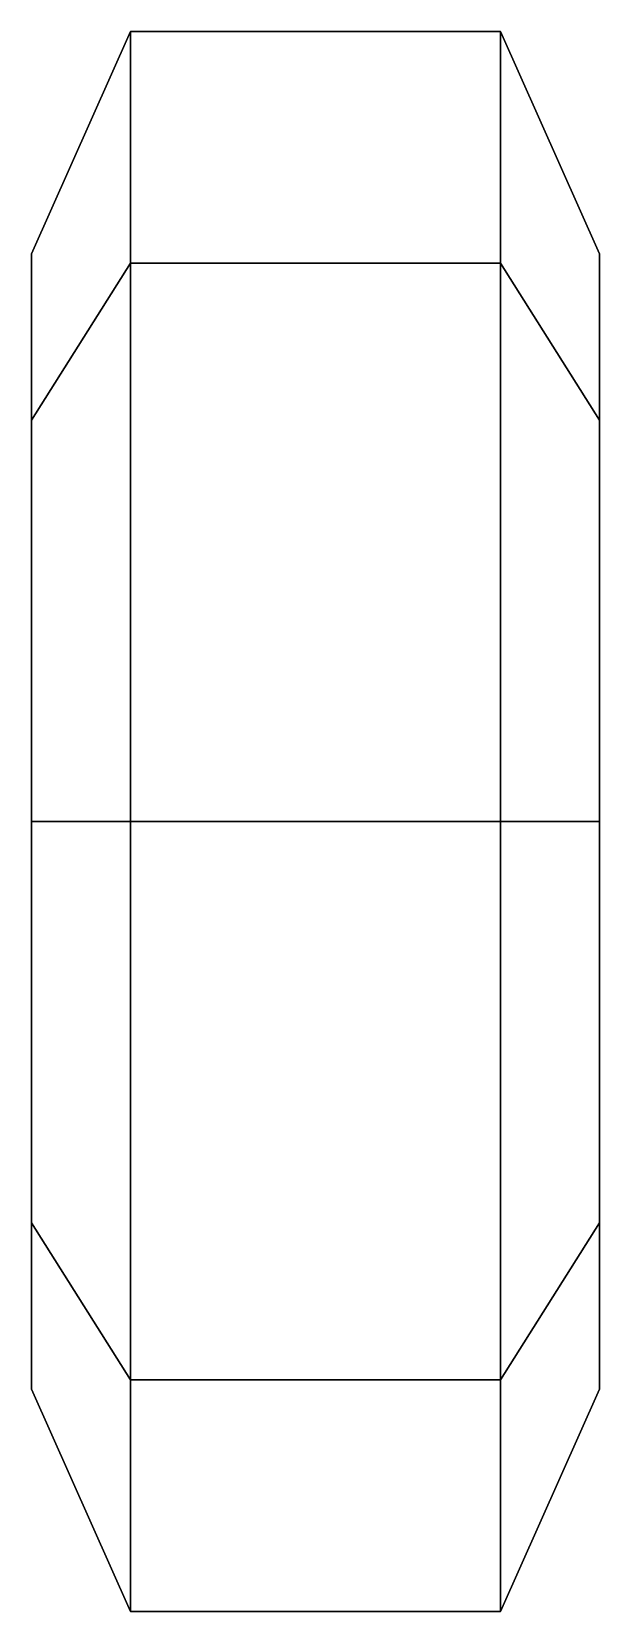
# Model space of a CAD drawing. Extents: x -1.26 to 1.26, y -0.64 to 0.64.
# Drawn here: x -1.26 to -0.8, y -0.64 to 0.64 of the extents above.
import ezdxf

# ---------------------------------------------------------------- set-up
doc = ezdxf.new("R2010")
doc.units = 0
doc.layers.add('WHEELS', color=2, linetype='CONTINUOUS')

msp = doc.modelspace()

# ---------------------------------------------------------------- linework, layer by layer
at = {"layer": 'WHEELS'}
for points in [[(-1.26, 0.3253, -0.3253), (-1.26, 0.46), (-1.18, 0.64), (-1.18, 0.4525, -0.4525)], [(-1.26, 0.46), (-1.26, 0.3253, 0.3253), (-1.18, 0.4525, 0.4525), (-1.18, 0.64)], [(-0.88, 0.64), (-0.88, 0.4525, -0.4525), (-1.18, 0.4525, -0.4525), (-1.18, 0.64)], [(-0.88, 0.4525, 0.4525), (-0.88, 0.64), (-1.18, 0.64), (-1.18, 0.4525, 0.4525)], [(-0.8, 0.46), (-0.8, 0.3253, -0.3253), (-0.88, 0.4525, -0.4525), (-0.88, 0.64)], [(-0.8, 0.3253, 0.3253), (-0.8, 0.46), (-0.88, 0.64), (-0.88, 0.4525, 0.4525)], [(-1.26, 0.3253, -0.3253), (-1.26, 0, -0.46), (-1.26, -0.3253, -0.3253), (-1.26, 0.46)], [(-1.26, 0.46), (-1.26, -0.3253, -0.3253), (-1.26, -0.46), (-1.26, 0.3253, 0.3253)], [(-1.26, 0, -0.46), (-1.26, 0.3253, -0.3253), (-1.18, 0.4525, -0.4525), (-1.18, 0, -0.64)], [(-1.26, 0.3253, 0.3253), (-1.26, 0, 0.46), (-1.18, 0, 0.64), (-1.18, 0.4525, 0.4525)], [(-0.88, 0.4525, -0.4525), (-0.88, 0, -0.64), (-1.18, 0, -0.64), (-1.18, 0.4525, -0.4525)], [(-0.88, 0, 0.64), (-0.88, 0.4525, 0.4525), (-1.18, 0.4525, 0.4525), (-1.18, 0, 0.64)], [(-0.8, 0.3253, -0.3253), (-0.8, 0, -0.46), (-0.88, 0, -0.64), (-0.88, 0.4525, -0.4525)], [(-0.8, 0, 0.46), (-0.8, 0.3253, 0.3253), (-0.88, 0.4525, 0.4525), (-0.88, 0, 0.64)], [(-0.8, -0.46), (-0.8, 0.3253, -0.3253), (-0.8, 0.46), (-0.8, -0.3253, 0.3253)], [(-0.8, -0.3253, 0.3253), (-0.8, 0.46), (-0.8, 0.3253, 0.3253), (-0.8, 0, 0.46)], [(-1.26, 0.3253, 0.3253), (-1.26, -0.46), (-1.26, -0.3253, 0.3253), (-1.26, 0, 0.46)], [(-0.8, -0.3253, -0.3253), (-0.8, 0, -0.46), (-0.8, 0.3253, -0.3253), (-0.8, -0.46)], [(-1.26, -0.3253, -0.3253), (-1.26, 0, -0.46), (-1.18, 0, -0.64), (-1.18, -0.4525, -0.4525)], [(-1.26, 0, 0.46), (-1.26, -0.3253, 0.3253), (-1.18, -0.4525, 0.4525), (-1.18, 0, 0.64)], [(-0.88, 0, -0.64), (-0.88, -0.4525, -0.4525), (-1.18, -0.4525, -0.4525), (-1.18, 0, -0.64)], [(-0.88, -0.4525, 0.4525), (-0.88, 0, 0.64), (-1.18, 0, 0.64), (-1.18, -0.4525, 0.4525)], [(-0.8, 0, -0.46), (-0.8, -0.3253, -0.3253), (-0.88, -0.4525, -0.4525), (-0.88, 0, -0.64)], [(-0.8, -0.3253, 0.3253), (-0.8, 0, 0.46), (-0.88, 0, 0.64), (-0.88, -0.4525, 0.4525)], [(-1.26, -0.46), (-1.26, -0.3253, -0.3253), (-1.18, -0.4525, -0.4525), (-1.18, -0.64)], [(-1.26, -0.3253, 0.3253), (-1.26, -0.46), (-1.18, -0.64), (-1.18, -0.4525, 0.4525)], [(-0.8, -0.3253, -0.3253), (-0.8, -0.46), (-0.88, -0.64), (-0.88, -0.4525, -0.4525)], [(-0.8, -0.46), (-0.8, -0.3253, 0.3253), (-0.88, -0.4525, 0.4525), (-0.88, -0.64)], [(-0.88, -0.4525, -0.4525), (-0.88, -0.64), (-1.18, -0.64), (-1.18, -0.4525, -0.4525)], [(-0.88, -0.64), (-0.88, -0.4525, 0.4525), (-1.18, -0.4525, 0.4525), (-1.18, -0.64)]]:
    msp.add_3dface(points, dxfattribs=at)

doc.saveas('drawing.dxf')
